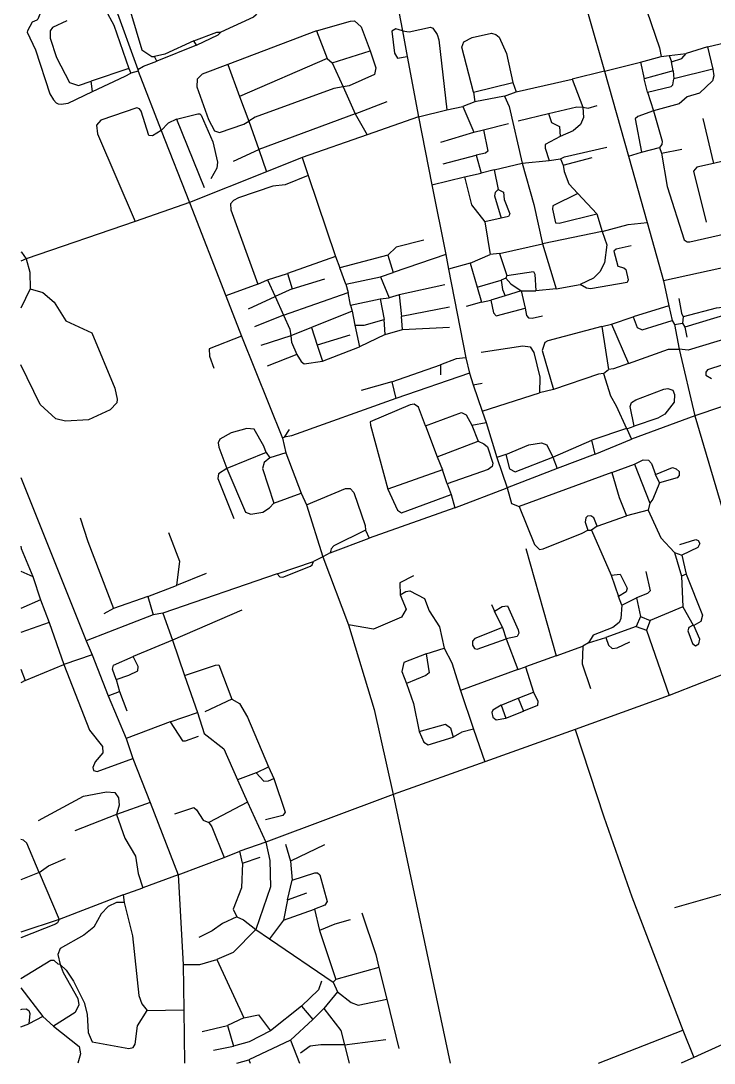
# Model space of a CAD drawing. Header units: inches. Extents: x 13511338 to 13518818, y 3653594 to 3658094.
# Drawn here: x 13511338 to 13512762, y 3653594 to 3655736 of the extents above; entities that cross this region are included whole.
import ezdxf

# ---------------------------------------------------------------- set-up
doc = ezdxf.new("R2010")
doc.units = ezdxf.units.IN
doc.header["$MEASUREMENT"] = 0

msp = doc.modelspace()

# ---------------------------------------------------------------- linework, layer by layer
for points in [[(13512440.5, 3655970.7), (13512536.7, 3655633.1)], [(13512100.9, 3655826.8), (13512121.7, 3655715.9)], [(13511384.2, 3655782.9), (13511381.6, 3655761.7), (13511372.7, 3655739.8), (13511370.8, 3655737.7), (13511361.6, 3655733.8), (13511351.9, 3655716), (13511351.3, 3655712.7), (13511367.9, 3655676.5), (13511397.6, 3655586.3), (13511405.1, 3655573.6), (13511410.8, 3655567.9), (13511414.8, 3655565.4), (13511420.6, 3655565.1), (13511435.1, 3655566.9), (13511485.5, 3655590.7)], [(13511531.2, 3655766.6), (13511578.2, 3655636.1)], [(13511548.2, 3655779.1), (13511552.7, 3655774.9), (13511563, 3655755), (13511586.9, 3655676.3), (13511606.9, 3655663.1), (13511612.6, 3655662.6)], [(13511828, 3655763.3), (13511821.6, 3655748.7), (13511815.7, 3655743.5), (13511748.7, 3655713.1)], [(13511512.2, 3655758.6), (13511528.9, 3655727.5), (13511559.7, 3655638.6)], [(13512623.7, 3655756.8), (13512649.8, 3655681), (13512653.2, 3655663.1)], [(13511432.8, 3655736.3), (13511403.3, 3655722.5), (13511398.5, 3655715.6), (13511398.2, 3655700.6), (13511411.1, 3655660.6), (13511437.9, 3655609.5), (13511456.5, 3655603), (13511482.4, 3655611.9)], [(13511945.3, 3655715.6), (13512015.1, 3655735.9), (13512023.1, 3655736.1), (13512037.2, 3655723.6), (13512055.2, 3655674.4)], [(13512121.7, 3655715.9), (13512107.9, 3655719.7), (13512100.3, 3655715.2), (13512105.5, 3655670.1), (13512111.9, 3655659.2), (13512131.8, 3655662.8)], [(13512121.7, 3655715.9), (13512135.8, 3655713.8), (13512179.6, 3655723.4), (13512184.5, 3655720.9), (13512193.2, 3655708.2), (13512196.5, 3655697), (13512212.7, 3655553.5)], [(13511693.6, 3655695.3), (13511633.5, 3655667.4), (13511612.6, 3655662.6)], [(13511693.6, 3655695.3), (13511740.8, 3655712.8), (13511748.7, 3655713.1)], [(13511699, 3655686), (13511693.6, 3655695.3)], [(13511699, 3655686), (13511743.7, 3655707.6), (13511748.7, 3655713.1)], [(13511945.3, 3655715.6), (13511763.4, 3655646.7)], [(13511945.3, 3655715.6), (13511967.2, 3655658.6)], [(13512121.7, 3655715.9), (13512131.8, 3655662.8)], [(13512267.7, 3655589.6), (13512244, 3655682.4), (13512248.2, 3655692.9), (13512264.7, 3655702), (13512304.5, 3655710.6), (13512313.6, 3655708), (13512320.7, 3655702.4), (13512335.4, 3655669), (13512348.7, 3655609.6)], [(13512748.4, 3655682.6), (13512812.1, 3655698.1)], [(13511699, 3655686), (13511617.5, 3655653.4)], [(13511977.2, 3655649.6), (13512055.2, 3655674.4)], [(13512055.2, 3655674.4), (13512067.2, 3655639.7), (13512064.7, 3655625.7), (13512012.1, 3655602.4), (13511999.8, 3655600.5)], [(13512748.4, 3655682.6), (13512704.7, 3655669.1)], [(13512748.4, 3655682.6), (13512759, 3655636.7)], [(13511578.2, 3655636.1), (13511589.8, 3655642.8), (13511617.5, 3655653.4)], [(13511617.5, 3655653.4), (13511612.6, 3655662.6)], [(13511967.2, 3655658.6), (13511787.1, 3655580.6)], [(13511967.2, 3655658.6), (13511977.2, 3655649.6)], [(13512131.8, 3655662.8), (13512155, 3655538.9)], [(13512610.5, 3655651.5), (13512653.2, 3655663.1)], [(13512653.2, 3655663.1), (13512669.7, 3655665.1)], [(13512669.7, 3655665.1), (13512704.7, 3655669.1)], [(13512669.7, 3655665.1), (13512674.2, 3655652.1)], [(13512674.2, 3655652.1), (13512695.9, 3655659), (13512704.7, 3655669.1)], [(13512677.5, 3655633.3), (13512674.2, 3655652.1)], [(13511559.7, 3655638.6), (13511482.4, 3655611.9)], [(13511559.7, 3655638.6), (13511563.7, 3655628.6)], [(13511579.2, 3655633.1), (13511563.7, 3655628.6)], [(13511578.2, 3655636.1), (13511579.2, 3655633.1)], [(13511579.2, 3655633.1), (13511626.5, 3655510.5)], [(13511763.4, 3655646.7), (13511710.2, 3655626.5), (13511700, 3655616.2), (13511699.5, 3655600.8), (13511723.4, 3655533.7), (13511735.5, 3655510.4), (13511745.9, 3655506.6), (13511796.1, 3655523.8), (13511806.5, 3655530.3)], [(13511763.4, 3655646.7), (13511787.1, 3655580.6)], [(13511977.2, 3655649.6), (13511999.8, 3655600.5)], [(13512536.7, 3655633.1), (13512470.1, 3655616.5)], [(13512536.7, 3655633.1), (13512610.5, 3655651.5)], [(13512536.7, 3655633.1), (13512586, 3655457.8)], [(13512610.5, 3655651.5), (13512618.4, 3655617.3)], [(13512677.5, 3655633.3), (13512618.4, 3655617.3)], [(13512759, 3655636.7), (13512761.2, 3655623.5), (13512758.6, 3655612.9), (13512732.2, 3655587.6), (13512706.3, 3655579.9), (13512690.2, 3655565.5), (13512637.7, 3655551)], [(13512677.5, 3655633.3), (13512679.2, 3655617.3)], [(13512759, 3655636.7), (13512679.2, 3655617.3)], [(13511485.5, 3655590.7), (13511482.4, 3655611.9)], [(13511485.5, 3655590.7), (13511552.6, 3655622.3), (13511563.7, 3655628.6)], [(13512267.7, 3655589.6), (13512348.7, 3655609.6)], [(13512348.7, 3655609.6), (13512355.7, 3655590.6)], [(13512355.7, 3655590.6), (13512470.1, 3655616.5)], [(13512470.1, 3655616.5), (13512492.5, 3655558.6)], [(13512624.8, 3655589.9), (13512618.4, 3655617.3)], [(13512624.8, 3655589.9), (13512673.8, 3655601.5), (13512676.8, 3655605), (13512679.2, 3655617.3)], [(13511999.8, 3655600.5), (13511980.7, 3655597), (13511819.2, 3655538), (13511806.5, 3655530.3)], [(13511999.8, 3655600.5), (13512024.7, 3655544.8)], [(13512267.7, 3655589.6), (13512270.2, 3655569.6)], [(13512331.2, 3655581.1), (13512355.7, 3655590.6)], [(13512624.8, 3655589.9), (13512637.7, 3655551)], [(13511787.1, 3655580.6), (13511806.5, 3655530.3)], [(13512024.7, 3655544.8), (13512090.7, 3655570.1)], [(13512270.2, 3655569.6), (13512245.7, 3655560.1)], [(13512331.2, 3655581.1), (13512270.2, 3655569.6)], [(13512331.2, 3655581.1), (13512340.7, 3655560.1), (13512367.5, 3655443.9)], [(13511626.5, 3655510.5), (13511608.8, 3655499.6), (13511600.7, 3655500.8), (13511585.2, 3655550.6), (13511581.7, 3655555.3), (13511576.3, 3655557.4), (13511502.3, 3655532), (13511493.4, 3655522), (13511495.8, 3655504.2), (13511572.6, 3655323.5)], [(13511657.6, 3655534.2), (13511701.5, 3655545.3), (13511705.8, 3655544.9), (13511708.4, 3655542.2), (13511732.3, 3655487.5), (13511742, 3655445.5), (13511740.9, 3655433.7), (13511728.2, 3655411.6)], [(13512155, 3655538.9), (13512212.7, 3655553.5)], [(13512212.7, 3655553.5), (13512245.7, 3655560.1)], [(13512245.7, 3655560.1), (13512268.7, 3655507.3)], [(13512359.2, 3655530.6), (13512421.7, 3655546)], [(13512421.7, 3655546), (13512480.1, 3655559.6), (13512492.5, 3655558.6)], [(13512421.7, 3655546), (13512428.1, 3655527), (13512444.6, 3655519.1), (13512445.8, 3655498.4)], [(13512492.5, 3655558.6), (13512493.4, 3655537.3), (13512487.3, 3655523.4), (13512472.5, 3655510.4), (13512445.8, 3655498.4)], [(13512492.5, 3655558.6), (13512503, 3655557), (13512521.7, 3655562.1)], [(13512637.7, 3655551), (13512605.2, 3655539.6), (13512600, 3655534.8), (13512612.8, 3655466)], [(13512637.7, 3655551), (13512655.2, 3655489.1), (13512654.8, 3655481.8), (13512649.7, 3655475.6)], [(13511657.6, 3655534.2), (13511640.8, 3655525.7), (13511626.5, 3655510.5)], [(13511657.6, 3655534.2), (13511714.7, 3655393.6)], [(13511806.5, 3655530.3), (13511826.7, 3655472.1)], [(13512024.7, 3655544.8), (13511826.7, 3655472.1)], [(13512024.7, 3655544.8), (13512049.4, 3655501.8)], [(13512155, 3655538.9), (13512049.4, 3655501.8)], [(13512155, 3655538.9), (13512182.3, 3655398.8)], [(13512288.4, 3655512.5), (13512339.7, 3655525.1)], [(13512738.7, 3655535.6), (13512760.4, 3655443.3)], [(13511626.5, 3655510.5), (13511684.3, 3655363)], [(13512200.7, 3655487.1), (13512268.7, 3655507.3)], [(13512268.7, 3655507.3), (13512288.4, 3655512.5)], [(13512288.4, 3655512.5), (13512297.2, 3655468.5), (13512292.6, 3655464.1), (13512273, 3655460.2)], [(13512049.4, 3655501.8), (13511915.9, 3655455)], [(13512445.8, 3655498.4), (13512415.2, 3655481.9), (13512415.2, 3655474.7), (13512423.4, 3655449.5)], [(13512931.4, 3655483.9), (13512760.4, 3655443.3)], [(13511774.7, 3655447.6), (13511826.7, 3655472.1)], [(13511826.7, 3655472.1), (13511842.3, 3655425.8)], [(13512205.7, 3655442.1), (13512273, 3655460.2)], [(13512273, 3655460.2), (13512283.3, 3655423.2)], [(13512446.2, 3655452.6), (13512454.7, 3655456.6), (13512541.7, 3655476.6)], [(13512586, 3655457.8), (13512612.8, 3655466)], [(13512612.8, 3655466), (13512649.7, 3655475.6)], [(13512649.7, 3655475.6), (13512653.7, 3655464.1)], [(13512653.7, 3655464.1), (13512695.7, 3655472.6)], [(13512653.7, 3655464.1), (13512665.3, 3655395.4), (13512700.7, 3655286), (13512706.2, 3655282.3), (13512712.2, 3655282), (13512802.7, 3655302.6)], [(13511915.9, 3655455), (13511842.3, 3655425.8)], [(13511915.9, 3655455), (13511928.1, 3655418.4)], [(13512310.5, 3655429.9), (13512367.5, 3655443.9)], [(13512367.5, 3655443.9), (13512423.4, 3655449.5)], [(13512367.5, 3655443.9), (13512391.4, 3655359), (13512409.1, 3655278.2)], [(13512423.4, 3655449.5), (13512446.2, 3655452.6)], [(13512446.2, 3655452.6), (13512451.7, 3655439.6)], [(13512451.7, 3655439.6), (13512511.7, 3655455.1)], [(13512451.7, 3655439.6), (13512453.6, 3655426.3), (13512463.5, 3655401.3), (13512482.1, 3655381.2)], [(13512586, 3655457.8), (13512624.5, 3655321.6)], [(13512760.4, 3655443.3), (13512726.3, 3655435.4), (13512719.7, 3655427.1), (13512745.7, 3655322.6)], [(13511842.3, 3655425.8), (13511684.3, 3655363)], [(13511928.1, 3655418.4), (13511881.2, 3655399.1), (13511855.7, 3655396.6), (13511785.2, 3655372.1), (13511775.1, 3655367.1), (13511768.8, 3655360.4), (13511769.3, 3655347.7), (13511824.8, 3655194.9)], [(13511928.1, 3655418.4), (13511984.3, 3655251.9)], [(13512249.2, 3655415.6), (13512283.3, 3655423.2)], [(13512310.5, 3655429.9), (13512283.3, 3655423.2)], [(13512310.5, 3655429.9), (13512318.7, 3655389.6)], [(13512182.3, 3655398.8), (13512249.2, 3655415.6)], [(13512182.3, 3655398.8), (13512210.9, 3655256)], [(13512249.2, 3655415.6), (13512263.9, 3655358.2), (13512290.8, 3655322.9)], [(13512318.7, 3655389.6), (13512312.2, 3655383.4), (13512310.8, 3655376.2), (13512324.7, 3655330.5)], [(13512318.7, 3655389.6), (13512329.1, 3655383.8), (13512330.9, 3655368.7), (13512342.1, 3655339.3), (13512339.4, 3655334.3), (13512324.7, 3655330.5)], [(13512482.1, 3655381.2), (13512430.9, 3655355.8), (13512429.8, 3655349), (13512436.3, 3655321.3), (13512443.7, 3655320.1), (13512520.9, 3655339.5)], [(13512482.1, 3655381.2), (13512520.9, 3655339.5)], [(13511684.3, 3655363), (13511572.6, 3655323.5)], [(13511684.3, 3655363), (13511758.8, 3655171.2)], [(13512520.9, 3655339.5), (13512531.9, 3655303)], [(13511572.6, 3655323.5), (13511349.2, 3655246.8)], [(13512324.7, 3655330.5), (13512290.8, 3655322.9)], [(13512290.8, 3655322.9), (13512302.3, 3655255.6)], [(13512531.9, 3655303), (13512585.7, 3655317.5), (13512624.5, 3655321.6)], [(13512624.5, 3655321.6), (13512657.8, 3655201.5)], [(13512531.9, 3655303), (13512409.1, 3655278.2)], [(13512531.9, 3655303), (13512541.5, 3655276), (13512537.1, 3655239.1), (13512527.5, 3655220.2), (13512514.2, 3655207.2), (13512486.6, 3655194.6)], [(13512165.7, 3655285.6), (13512108.8, 3655270.7), (13512091.7, 3655254.4)], [(13512321.3, 3655258.3), (13512409.1, 3655278.2)], [(13512409.1, 3655278.2), (13512437.4, 3655185.2)], [(13512591.7, 3655273.6), (13512560.7, 3655267.1), (13512556, 3655262.6), (13512564.4, 3655231.9), (13512576.8, 3655228.4), (13512580.4, 3655224.8), (13512585.5, 3655203.7), (13512583.3, 3655198.2), (13512507.7, 3655185.6), (13512499.9, 3655186.9), (13512486.6, 3655194.6)], [(13511338.2, 3655261.6), (13511339.3, 3655260.5), (13511349.2, 3655246.8)], [(13511349.2, 3655246.8), (13511338.2, 3655242.5)], [(13511349.2, 3655246.8), (13511356.3, 3655219.3), (13511357.6, 3655185.1)], [(13511984.3, 3655251.9), (13511885.5, 3655217)], [(13511984.3, 3655251.9), (13511993, 3655228.6)], [(13512091.7, 3655254.4), (13511993, 3655228.6)], [(13512091.7, 3655254.4), (13512102.6, 3655219.2)], [(13512210.9, 3655256), (13512102.6, 3655219.2)], [(13512210.9, 3655256), (13512216.2, 3655226.1)], [(13512261.1, 3655237.8), (13512302.3, 3655255.6)], [(13512321.3, 3655258.3), (13512302.3, 3655255.6)], [(13512321.3, 3655258.3), (13512336.2, 3655213.1)], [(13512005.8, 3655195.3), (13511993, 3655228.6)], [(13512261.1, 3655237.8), (13512216.2, 3655226.1)], [(13512216.2, 3655226.1), (13512252.3, 3655043.7)], [(13512261.1, 3655237.8), (13512275.1, 3655188.8)], [(13512823.9, 3655238.2), (13512657.8, 3655201.5)], [(13511824.8, 3655194.9), (13511844.4, 3655203.8)], [(13511844.4, 3655203.8), (13511885.5, 3655217)], [(13511844.4, 3655203.8), (13511860.2, 3655169.8)], [(13511885.5, 3655217), (13511895, 3655185.2)], [(13511895, 3655185.2), (13511962.7, 3655206.1)], [(13512005.8, 3655195.3), (13512076.9, 3655209.7)], [(13512076.9, 3655209.7), (13512102.6, 3655219.2)], [(13512076.9, 3655209.7), (13512094.4, 3655167.1)], [(13512275.1, 3655188.8), (13512324.7, 3655203.1)], [(13512334.2, 3655207.1), (13512324.7, 3655203.1)], [(13512324.7, 3655203.1), (13512327.6, 3655183.8), (13512333, 3655171.2)], [(13512336.2, 3655213.1), (13512334.2, 3655207.1)], [(13512334.2, 3655207.1), (13512344.6, 3655195.4), (13512365.7, 3655181.2)], [(13512336.2, 3655213.1), (13512391.2, 3655220.8), (13512393.9, 3655215.8), (13512395.7, 3655181)], [(13511357.6, 3655185.1), (13511383, 3655177.7), (13511406.7, 3655157.9), (13511430.7, 3655119.5), (13511484.1, 3655095), (13511531.3, 3654981.2), (13511535.7, 3654958.9), (13511535.1, 3654951.1), (13511521.5, 3654936.4), (13511476.9, 3654916.3), (13511429.9, 3654913.6), (13511410.3, 3654917.9), (13511377.7, 3654947.7), (13511338.2, 3655028.9)], [(13511357.6, 3655185.1), (13511338.2, 3655145.7)], [(13511824.8, 3655194.9), (13511758.8, 3655171.2)], [(13511895, 3655185.2), (13511860.2, 3655169.8)], [(13512005.8, 3655195.3), (13512010.4, 3655177.5)], [(13512208.7, 3655193.6), (13512115, 3655172.8)], [(13512275.1, 3655188.8), (13512284.4, 3655158)], [(13512365.7, 3655181.2), (13512333, 3655171.2)], [(13512365.7, 3655181.2), (13512395.7, 3655181)], [(13512365.7, 3655181.2), (13512374.1, 3655145.9)], [(13512437.4, 3655185.2), (13512395.7, 3655181)], [(13512437.4, 3655185.2), (13512486.6, 3655194.6)], [(13512657.8, 3655201.5), (13512669.1, 3655150.3)], [(13511758.8, 3655171.2), (13511791.1, 3655088.2)], [(13511805.7, 3655144.6), (13511860.2, 3655169.8)], [(13511860.2, 3655169.8), (13511877.2, 3655131)], [(13511877.2, 3655131), (13512010.4, 3655177.5)], [(13512015.1, 3655152), (13512010.4, 3655177.5)], [(13512015.1, 3655152), (13512076.3, 3655164.9)], [(13512076.3, 3655164.9), (13512094.4, 3655167.1)], [(13512076.3, 3655164.9), (13512084, 3655122.5)], [(13512115, 3655172.8), (13512094.4, 3655167.1)], [(13512115, 3655172.8), (13512119.6, 3655128.5)], [(13512284.4, 3655158), (13512303.5, 3655162.2)], [(13512333, 3655171.2), (13512303.5, 3655162.2)], [(13512303.5, 3655162.2), (13512309.1, 3655136.1), (13512314.2, 3655129.9), (13512374.1, 3655145.9)], [(13512689.7, 3655165.6), (13512694.7, 3655135.6), (13512698.2, 3655127.6)], [(13512018.4, 3655139.2), (13511935.2, 3655105.9)], [(13512015.1, 3655152), (13512018.4, 3655139.2)], [(13512018.4, 3655139.2), (13512024.3, 3655110.9)], [(13512218.7, 3655147.6), (13512119.6, 3655128.5)], [(13512284.4, 3655158), (13512252.7, 3655149.1)], [(13512374.1, 3655145.9), (13512376.5, 3655130.3), (13512380.8, 3655125.7), (13512388.5, 3655124.9), (13512409.7, 3655129.6)], [(13512669.1, 3655150.3), (13512595.7, 3655128.1)], [(13512669.1, 3655150.3), (13512675.7, 3655120.6)], [(13512787.2, 3655147.6), (13512765.8, 3655145.8), (13512698.2, 3655127.6)], [(13511877.2, 3655131), (13511818.2, 3655107.6)], [(13511877.2, 3655131), (13511890.3, 3655102.2), (13511892.6, 3655088.9)], [(13512024.3, 3655110.9), (13512043.2, 3655111), (13512084, 3655122.5)], [(13512086, 3655091.3), (13512084, 3655122.5)], [(13512122, 3655102.1), (13512119.6, 3655128.5)], [(13512551, 3655112.5), (13512595.7, 3655128.1)], [(13512595.7, 3655128.1), (13512603.7, 3655105.7), (13512613.9, 3655101), (13512675.7, 3655120.6)], [(13512675.7, 3655120.6), (13512680.2, 3655112.1)], [(13512698.2, 3655127.6), (13512696.7, 3655115.1)], [(13512790.2, 3655133.1), (13512701.7, 3655106.6)], [(13511935.2, 3655105.9), (13511892.6, 3655088.9)], [(13511935.2, 3655105.9), (13511946.5, 3655069.3)], [(13512024.3, 3655110.9), (13512033.8, 3655066)], [(13512086, 3655091.3), (13512122, 3655102.1)], [(13512122, 3655102.1), (13512218.7, 3655106.6)], [(13512531.3, 3655108.2), (13512420.6, 3655078.4), (13512414.3, 3655075), (13512408.5, 3655058.7), (13512432.3, 3654978.3)], [(13512531.3, 3655108.2), (13512551, 3655112.5)], [(13512531.3, 3655108.2), (13512545.2, 3655019.6)], [(13512551, 3655112.5), (13512586.1, 3655032.2)], [(13512680.2, 3655112.1), (13512696.7, 3655115.1)], [(13512680.2, 3655112.1), (13512690.4, 3655061.2)], [(13512696.7, 3655115.1), (13512701.7, 3655106.6)], [(13512701.7, 3655106.6), (13512705.7, 3655086.1)], [(13511791.1, 3655088.2), (13511724.7, 3655062)], [(13511791.1, 3655088.2), (13511875.2, 3654878.6)], [(13511892.6, 3655088.9), (13511830.7, 3655068.6)], [(13511892.6, 3655088.9), (13511894, 3655075.5), (13511904.7, 3655050.6)], [(13512013.7, 3655090.1), (13511946.5, 3655069.3)], [(13512086, 3655091.3), (13512033.8, 3655066)], [(13512796.6, 3655085.9), (13512708.8, 3655059), (13512690.4, 3655061.2)], [(13511724.7, 3655062), (13511725.9, 3655047.2), (13511734.7, 3655022.1)], [(13511946.5, 3655069.3), (13511957.8, 3655036.5)], [(13511957.8, 3655036.5), (13512033.8, 3655066)], [(13512283.7, 3655055.1), (13512369.3, 3655068.4), (13512384.1, 3655066.2), (13512391.6, 3655054.6), (13512403.7, 3655003.5), (13512403.5, 3654971.7)], [(13512586.1, 3655032.2), (13512668.1, 3655061.2), (13512690.4, 3655061.2)], [(13512690.4, 3655061.2), (13512722.4, 3654924.1)], [(13511904.7, 3655050.6), (13511843.7, 3655026.1)], [(13511904.7, 3655050.6), (13511913.7, 3655035.7), (13511920.2, 3655031.2), (13511957.8, 3655036.5)], [(13512252.3, 3655043.7), (13512232.1, 3655041.7), (13512199.7, 3655029.3)], [(13512252.3, 3655043.7), (13512259.2, 3655011.7)], [(13512586.1, 3655032.2), (13512555.2, 3655020.6), (13512545.2, 3655019.6)], [(13512811.4, 3655039.5), (13512748.3, 3655019), (13512744.7, 3655013.8), (13512745.2, 3655008.1), (13512756.7, 3655001.1)], [(13512100.3, 3654994.4), (13512199.7, 3655029.3)], [(13512259.2, 3655011.7), (13512108.3, 3654959.8)], [(13512199.7, 3655029.3), (13512199.7, 3655008.6)], [(13512259.2, 3655011.7), (13512266.8, 3654988)], [(13512534.7, 3655011.1), (13512524.7, 3655010), (13512432.3, 3654978.3)], [(13512534.7, 3655011.1), (13512545.2, 3655019.6)], [(13512534.7, 3655011.1), (13512548.9, 3654965.7), (13512561, 3654945), (13512581.7, 3654898.1)], [(13512100.3, 3654994.4), (13512036.7, 3654976.1)], [(13512100.3, 3654994.4), (13512108.3, 3654959.8)], [(13512266.8, 3654988), (13512285.7, 3654991.6)], [(13512266.8, 3654988), (13512285.7, 3654933.6)], [(13512285.7, 3654933.6), (13512403.5, 3654971.7)], [(13512432.3, 3654978.3), (13512403.5, 3654971.7)], [(13512598, 3654903), (13512589.8, 3654943.4), (13512592.5, 3654951.4), (13512601.2, 3654957), (13512658.3, 3654979.1), (13512667.1, 3654980.4), (13512677.1, 3654977.1), (13512680.6, 3654968.1), (13512680.1, 3654952.4), (13512660.5, 3654927.9), (13512646.5, 3654919.5), (13512598, 3654903)], [(13512108.3, 3654959.8), (13511893.7, 3654883), (13511879.7, 3654880.6)], [(13512169.3, 3654903.7), (13512155, 3654942.1), (13512146, 3654948.4), (13512137.8, 3654946.9), (13512055.8, 3654912.3), (13512056.1, 3654904.8), (13512091.8, 3654773.7)], [(13512832.1, 3654961.5), (13512722.4, 3654924.1)], [(13512169.3, 3654903.7), (13512242.9, 3654931.3), (13512252.9, 3654926.5), (13512264.1, 3654905.4)], [(13512285.7, 3654933.6), (13512293.7, 3654910.6)], [(13512722.4, 3654924.1), (13512592.2, 3654876.1)], [(13512722.4, 3654924.1), (13512783.1, 3654718.2)], [(13512169.3, 3654903.7), (13512193.3, 3654839.9)], [(13512264.1, 3654905.4), (13512293.7, 3654910.6)], [(13512264.1, 3654905.4), (13512277.1, 3654872.5)], [(13512293.7, 3654910.6), (13512315.6, 3654838.5)], [(13512582.7, 3654897.6), (13512598, 3654903)], [(13511842.2, 3654849.1), (13511837.4, 3654862.1), (13511817.1, 3654897.1), (13511802.3, 3654898.3), (13511770.2, 3654889.6), (13511746.8, 3654876.2), (13511743.3, 3654868.5), (13511744.4, 3654860), (13511761.1, 3654816.2)], [(13511879.7, 3654880.6), (13511889.7, 3654896.1)], [(13512581.7, 3654898.1), (13512510.7, 3654874.3)], [(13512581.7, 3654898.1), (13512582.7, 3654897.6)], [(13512582.7, 3654897.6), (13512592.2, 3654876.1)], [(13511879.7, 3654880.6), (13511875.2, 3654878.6)], [(13511875.2, 3654878.6), (13511882.2, 3654848.6)], [(13512193.3, 3654839.9), (13512277.1, 3654872.5)], [(13512277.1, 3654872.5), (13512289.2, 3654867), (13512296.3, 3654860.4), (13512307.2, 3654827), (13512306.3, 3654819.9), (13512298.1, 3654813.7), (13512213.4, 3654784.5)], [(13512334.4, 3654845.1), (13512381.7, 3654864.6), (13512407.5, 3654869.1), (13512418.6, 3654864.9), (13512430.5, 3654839.7)], [(13512430.5, 3654839.7), (13512510.7, 3654874.3)], [(13512517.5, 3654845.8), (13512510.7, 3654874.3)], [(13512517.5, 3654845.8), (13512592.2, 3654876.1)], [(13511842.2, 3654849.1), (13511761.1, 3654816.2)], [(13511849.2, 3654838.1), (13511838.1, 3654828.1), (13511834.5, 3654816.4), (13511858, 3654744.6)], [(13511842.2, 3654849.1), (13511849.2, 3654838.1)], [(13511882.2, 3654848.6), (13511849.2, 3654838.1)], [(13511882.2, 3654848.6), (13511913.7, 3654765.6)], [(13512193.3, 3654839.9), (13512204.2, 3654813.6)], [(13512334.4, 3654845.1), (13512315.6, 3654838.5)], [(13512315.6, 3654838.5), (13512337.2, 3654776.3)], [(13512334.4, 3654845.1), (13512341.7, 3654815.2), (13512353.2, 3654809.1), (13512430.5, 3654839.7)], [(13512430.5, 3654839.7), (13512439.9, 3654816)], [(13512517.5, 3654845.8), (13512439.9, 3654816)], [(13512551.9, 3654807.8), (13512598.4, 3654825.2)], [(13512598.4, 3654825.2), (13512616.2, 3654834.1), (13512627.1, 3654833.1), (13512633.5, 3654826.3), (13512641.7, 3654803.8)], [(13512598.4, 3654825.2), (13512630.2, 3654745.1)], [(13512641.7, 3654803.8), (13512676.2, 3654818), (13512684.2, 3654815.7), (13512689.9, 3654810), (13512689.8, 3654801.8), (13512686.1, 3654797), (13512649.5, 3654786.6)], [(13511338.2, 3654797.8), (13511472, 3654461.5)], [(13511761.1, 3654816.2), (13511744.3, 3654805.3), (13511742.5, 3654795.5), (13511775.7, 3654713.6)], [(13511761.1, 3654816.2), (13511799.8, 3654726.1), (13511810.3, 3654721.9), (13511835, 3654726), (13511849, 3654734.9), (13511858, 3654744.6)], [(13512204.2, 3654813.6), (13512091.8, 3654773.7)], [(13512213.4, 3654784.5), (13512204.2, 3654813.6)], [(13512439.9, 3654816), (13512337.2, 3654776.3)], [(13512551.9, 3654807.8), (13512361.8, 3654738.2)], [(13512551.9, 3654807.8), (13512566.7, 3654756.4), (13512581.7, 3654719.1)], [(13512649.5, 3654786.6), (13512641.7, 3654803.8)], [(13511924.7, 3654741.6), (13512004.7, 3654775), (13512014.6, 3654775), (13512021.7, 3654766.6), (13512045.1, 3654698.6), (13512046.2, 3654689.6)], [(13512091.8, 3654773.7), (13512111.6, 3654730.1), (13512119.6, 3654725), (13512221.9, 3654762.9)], [(13512213.4, 3654784.5), (13512221.9, 3654762.9)], [(13512229.4, 3654735.5), (13512337.2, 3654776.3)], [(13512337.2, 3654776.3), (13512345.5, 3654744), (13512361.8, 3654738.2)], [(13512649.5, 3654786.6), (13512635.8, 3654753.1), (13512630.2, 3654745.1)], [(13511858, 3654744.6), (13511913.7, 3654765.6)], [(13511913.7, 3654765.6), (13511924.7, 3654741.6)], [(13512221.9, 3654762.9), (13512229.4, 3654735.5)], [(13511924.7, 3654741.6), (13511958.2, 3654634.6)], [(13512229.4, 3654735.5), (13512053.7, 3654673.1)], [(13512361.8, 3654738.2), (13512393.2, 3654660.1), (13512403.2, 3654649.5), (13512411.1, 3654650.7), (13512490.6, 3654682.8), (13512502.2, 3654689.6)], [(13512630.2, 3654745.1), (13512626.7, 3654730.1)], [(13511460.2, 3654714.6), (13511475.4, 3654665.7), (13511528.1, 3654528.1)], [(13512521.7, 3654697.6), (13512515, 3654714.5), (13512508.5, 3654718.7), (13512501.8, 3654718.4), (13512498.6, 3654714.9), (13512497.3, 3654706), (13512502.2, 3654689.6)], [(13512521.7, 3654697.6), (13512581.7, 3654719.1)], [(13512626.7, 3654730.1), (13512581.7, 3654719.1)], [(13512626.7, 3654730.1), (13512652.8, 3654673.7), (13512680.2, 3654643.6)], [(13512046.2, 3654689.6), (13511981.2, 3654657.1), (13511975.6, 3654650.9), (13511973.7, 3654642.6)], [(13512046.2, 3654689.6), (13512053.7, 3654673.1)], [(13512502.2, 3654689.6), (13512510.2, 3654689.1)], [(13512521.7, 3654697.6), (13512510.2, 3654689.1)], [(13512510.2, 3654689.1), (13512550.5, 3654596.8)], [(13511641.7, 3654684.6), (13511664.2, 3654625.5), (13511657.6, 3654575.4)], [(13511973.7, 3654642.6), (13512053.7, 3654673.1)], [(13512691.7, 3654660.1), (13512724.1, 3654670.3), (13512729, 3654668.4), (13512732.3, 3654661.8), (13512728.6, 3654654), (13512695.7, 3654638.1)], [(13511338.2, 3654656.3), (13511338.8, 3654651.8)], [(13511338.2, 3654651.8), (13511338.8, 3654651.8)], [(13511338.8, 3654651.8), (13511362.9, 3654593.8)], [(13512375.2, 3654651.6), (13512437.4, 3654430.8)], [(13511864.7, 3654599.6), (13511939.2, 3654624.6)], [(13511864.7, 3654599.6), (13511870.2, 3654593.3), (13511876, 3654592.6), (13511932.9, 3654615.4), (13511936.2, 3654618.3), (13511939.2, 3654624.6)], [(13511958.2, 3654634.6), (13511939.2, 3654624.6)], [(13511973.7, 3654642.6), (13511958.2, 3654634.6)], [(13511958.2, 3654634.6), (13512011.1, 3654494.4)], [(13512680.2, 3654643.6), (13512695.2, 3654594.6)], [(13512680.2, 3654643.6), (13512695.7, 3654638.1)], [(13512695.7, 3654638.1), (13512704.2, 3654598.6)], [(13511338.2, 3654604.9), (13511362.9, 3654593.8)], [(13512621.9, 3654604.2), (13512630.5, 3654564.9), (13512624.8, 3654559.4), (13512602.2, 3654550.4)], [(13511362.9, 3654593.8), (13511378.6, 3654546.4)], [(13511864.7, 3654599.6), (13511629.7, 3654518.6)], [(13511718.7, 3654600.1), (13511657.6, 3654575.4)], [(13512144.7, 3654595.6), (13512116.5, 3654581.2), (13512116.8, 3654556.1)], [(13512550.5, 3654596.8), (13512568.9, 3654598.6), (13512583.2, 3654570.3), (13512581.2, 3654562.8), (13512565.7, 3654552.7)], [(13512550.5, 3654596.8), (13512565.7, 3654552.7)], [(13512704.2, 3654598.6), (13512695.2, 3654594.6)], [(13512695.2, 3654594.6), (13512697.6, 3654531.8)], [(13512704.2, 3654598.6), (13512738.3, 3654514.3), (13512734.8, 3654501.3), (13512720.2, 3654493.6)], [(13511598.8, 3654552.7), (13511657.6, 3654575.4)], [(13512116.8, 3654556.1), (13512128.8, 3654562.9), (13512137, 3654564.9), (13512166.9, 3654548.9), (13512176.4, 3654523.7), (13512197.8, 3654490.5), (13512207.6, 3654446.8)], [(13511378.6, 3654546.4), (13511338.2, 3654528.4)], [(13511378.6, 3654546.4), (13511396.5, 3654499.4)], [(13511598.8, 3654552.7), (13511528.1, 3654528.1)], [(13511598.8, 3654552.7), (13511610.2, 3654515.1)], [(13512116.8, 3654556.1), (13512129.2, 3654527), (13512120.1, 3654510.2), (13512062.2, 3654486.1), (13512011.1, 3654494.4)], [(13512572.1, 3654535.4), (13512565.7, 3654552.7)], [(13512572.1, 3654535.4), (13512602.2, 3654550.4)], [(13512602.2, 3654550.4), (13512610.7, 3654511.6)], [(13511528.1, 3654528.1), (13511508.7, 3654517.1)], [(13511629.7, 3654518.6), (13511610.2, 3654515.1)], [(13511629.7, 3654518.6), (13511649.5, 3654463)], [(13511791.7, 3654524.6), (13511649.5, 3654463)], [(13512304.7, 3654536.6), (13512311, 3654522.6)], [(13512311, 3654522.6), (13512326.8, 3654532.5), (13512337.4, 3654533.7), (13512359.5, 3654484.6), (13512360.9, 3654477.5), (13512357.4, 3654470.5), (13512335, 3654466)], [(13512327.4, 3654489.4), (13512311, 3654522.6)], [(13512572.1, 3654535.4), (13512570.1, 3654507.7), (13512567.2, 3654499.4), (13512554.2, 3654489.1), (13512513.4, 3654473.3), (13512504.2, 3654457.4)], [(13512697.6, 3654531.8), (13512630.7, 3654503.6)], [(13512697.6, 3654531.8), (13512718.7, 3654494.1)], [(13511396.5, 3654499.4), (13511338.2, 3654478.7)], [(13511396.5, 3654499.4), (13511426.7, 3654413.1)], [(13511610.2, 3654515.1), (13511472, 3654461.5)], [(13512610.7, 3654511.6), (13512601.7, 3654491.6)], [(13512610.7, 3654511.6), (13512630.7, 3654503.6)], [(13512630.7, 3654503.6), (13512622.7, 3654483.6)], [(13512011.1, 3654494.4), (13512063.8, 3654321), (13512102.7, 3654146.3)], [(13512327.4, 3654489.4), (13512270.3, 3654466.9), (13512265.6, 3654461.1), (13512266, 3654453), (13512269.8, 3654445.8), (13512275.3, 3654444.4), (13512335, 3654466)], [(13512327.4, 3654489.4), (13512335, 3654466)], [(13512601.7, 3654491.6), (13512539.8, 3654469)], [(13512601.7, 3654491.6), (13512622.7, 3654483.6)], [(13512622.7, 3654483.6), (13512669.7, 3654349.8)], [(13512718.7, 3654494.1), (13512710, 3654488.9), (13512707.6, 3654482.5), (13512717.2, 3654456.3), (13512723.7, 3654451.7), (13512730.5, 3654455.9), (13512732.6, 3654465), (13512720.2, 3654493.6)], [(13512718.7, 3654494.1), (13512720.2, 3654493.6)], [(13511472, 3654461.5), (13511484.4, 3654433)], [(13511649.5, 3654463), (13511568.5, 3654429.6)], [(13511649.5, 3654463), (13511674, 3654390.5)], [(13512335, 3654466), (13512359.1, 3654402.7)], [(13512504.2, 3654457.4), (13512492.4, 3654451.1)], [(13512504.2, 3654457.4), (13512539.8, 3654469)], [(13512539.8, 3654469), (13512545.1, 3654452.6), (13512552.8, 3654446.2), (13512562.7, 3654447.2), (13512588.7, 3654460.1)], [(13511484.4, 3654433), (13511426.7, 3654413.1)], [(13511484.4, 3654433), (13511517.5, 3654348.5)], [(13512170.3, 3654435.4), (13512124.6, 3654417.3), (13512120.8, 3654399.1), (13512130.4, 3654374.3)], [(13512170.3, 3654435.4), (13512176.5, 3654396), (13512169.8, 3654390.8), (13512130.4, 3654374.3)], [(13512170.3, 3654435.4), (13512207.6, 3654446.8)], [(13512207.6, 3654446.8), (13512222.9, 3654416.5), (13512240.9, 3654360)], [(13512437.4, 3654430.8), (13512492.4, 3654451.1)], [(13512492.4, 3654451.1), (13512491.2, 3654414.8), (13512508.2, 3654363.6)], [(13511346.7, 3654380.6), (13511426.7, 3654413.1)], [(13511426.7, 3654413.1), (13511478.8, 3654278.2), (13511505.9, 3654244.5), (13511506.5, 3654231.9), (13511490.8, 3654213), (13511486.1, 3654201.2), (13511487, 3654195.4), (13511494.8, 3654193.4), (13511568, 3654219.7)], [(13511534.2, 3654382.3), (13511526.6, 3654403.8), (13511528.3, 3654411.9), (13511568.5, 3654429.6)], [(13511534.2, 3654382.3), (13511560.2, 3654391), (13511578.6, 3654400.3), (13511579, 3654409.3), (13511568.5, 3654429.6)], [(13511674, 3654390.5), (13511738, 3654412), (13511744.7, 3654412.4), (13511771.4, 3654342.2)], [(13512437.4, 3654430.8), (13512374.6, 3654408.4)], [(13512868.9, 3654427.5), (13512669.7, 3654349.8)], [(13511338.2, 3654403.3), (13511346.7, 3654380.6)], [(13511674, 3654390.5), (13511701.1, 3654314.7)], [(13512359.1, 3654402.7), (13512240.9, 3654360)], [(13512359.1, 3654402.7), (13512374.6, 3654408.4)], [(13512374.6, 3654408.4), (13512391.2, 3654356.5)], [(13511346.7, 3654380.6), (13511338.2, 3654375.8)], [(13511534.2, 3654382.3), (13511541, 3654358)], [(13512130.4, 3654374.3), (13512144.4, 3654333), (13512156.3, 3654275.5)], [(13511517.5, 3654348.5), (13511541, 3654358)], [(13511517.5, 3654348.5), (13511554.7, 3654261.3)], [(13511541, 3654358), (13511556.1, 3654317.9)], [(13512240.9, 3654360), (13512267.9, 3654280.5)], [(13512359.2, 3654343.9), (13512391.2, 3654356.5)], [(13512391.2, 3654356.5), (13512400, 3654337.6), (13512399.1, 3654328.8), (13512370.5, 3654317.2)], [(13512669.7, 3654349.8), (13512476.6, 3654279.7)], [(13511771.4, 3654342.2), (13511715.7, 3654316.1)], [(13511771.4, 3654342.2), (13511787.3, 3654333.1), (13511803.6, 3654304.6), (13511846.7, 3654202.6)], [(13512324.6, 3654329.8), (13512307.1, 3654319.5), (13512305.5, 3654314.4), (13512307.4, 3654305.1), (13512314.2, 3654299.3), (13512334.3, 3654303.2)], [(13512324.6, 3654329.8), (13512359.2, 3654343.9)], [(13512324.6, 3654329.8), (13512334.3, 3654303.2)], [(13512359.2, 3654343.9), (13512370.5, 3654317.2)], [(13511644.8, 3654295.2), (13511701.1, 3654314.7)], [(13511701.1, 3654314.7), (13511714.9, 3654271.2), (13511754.7, 3654239.7), (13511783, 3654176.1)], [(13512334.3, 3654303.2), (13512370.5, 3654317.2)], [(13511644.8, 3654295.2), (13511554.7, 3654261.3)], [(13511644.8, 3654295.2), (13511670, 3654256.6), (13511676.3, 3654256.4), (13511703.2, 3654265.6)], [(13512156.3, 3654275.5), (13512210, 3654290.4), (13512220.6, 3654283.3), (13512225.7, 3654263.5)], [(13511554.7, 3654261.3), (13511568, 3654219.7)], [(13512156.3, 3654275.5), (13512165.4, 3654253.8), (13512174.3, 3654248.3), (13512225.7, 3654263.5)], [(13512267.9, 3654280.5), (13512243.6, 3654274.4), (13512225.7, 3654263.5)], [(13512267.9, 3654280.5), (13512291.3, 3654213.2)], [(13512476.6, 3654279.7), (13512291.3, 3654213.2)], [(13512476.6, 3654279.7), (13512535.3, 3654100.2), (13512592.8, 3653935.7), (13512697.8, 3653661.6)], [(13511568, 3654219.7), (13511603.6, 3654129.6)], [(13511821.7, 3654190.2), (13511846.7, 3654202.6)], [(13511846.7, 3654202.6), (13511857.4, 3654179)], [(13512291.3, 3654213.2), (13512102.7, 3654146.3)], [(13511821.7, 3654190.2), (13511783, 3654176.1)], [(13511783, 3654176.1), (13511803.8, 3654130.1)], [(13511821.7, 3654190.2), (13511837.2, 3654173.2), (13511846.4, 3654174), (13511857.4, 3654179)], [(13511857.4, 3654179), (13511881.2, 3654109.9), (13511876, 3654102.9), (13511840.7, 3654094.1)], [(13511374.2, 3654092.6), (13511467.1, 3654142.2), (13511514.1, 3654151.5), (13511531.3, 3654150), (13511539, 3654139.3), (13511540, 3654123.7), (13511534.5, 3654104.7)], [(13512102.7, 3654146.3), (13511841, 3654048)], [(13512102.7, 3654146.3), (13512219.7, 3653593.7)], [(13511603.6, 3654129.6), (13511534.5, 3654104.7)], [(13511603.6, 3654129.6), (13511661.3, 3653980.7)], [(13511654.7, 3654106.1), (13511693.5, 3654119), (13511699, 3654114.6), (13511712.5, 3654093), (13511724.1, 3654088.2)], [(13511803.8, 3654130.1), (13511724.1, 3654088.2)], [(13511803.8, 3654130.1), (13511841, 3654048)], [(13511534.5, 3654104.7), (13511448.7, 3654071.1)], [(13511534.5, 3654104.7), (13511551.4, 3654056.3), (13511573.5, 3654019), (13511579.2, 3653983.6), (13511588.4, 3653954.3)], [(13511724.1, 3654088.2), (13511730.2, 3654079.3), (13511755.9, 3654016.2)], [(13511375.5, 3653985.9), (13511350.1, 3654045.6), (13511343.8, 3654052.4), (13511338.2, 3654053.3)], [(13511841, 3654048), (13511788.1, 3654029.5)], [(13511841, 3654048), (13511849.8, 3654010.6), (13511851.1, 3653955.9), (13511820.8, 3653868.3)], [(13511755.9, 3654016.2), (13511788.1, 3654029.5)], [(13511793.6, 3654004.8), (13511788.1, 3654029.5)], [(13511881.7, 3654043.6), (13511891.8, 3654008.9)], [(13511961.7, 3654042.6), (13511891.8, 3654008.9)], [(13511375.5, 3653985.9), (13511395.2, 3653999.1), (13511429.7, 3654014.6)], [(13511661.3, 3653980.7), (13511755.9, 3654016.2)], [(13511793.6, 3654004.8), (13511791.3, 3653954.3), (13511774.2, 3653910.1), (13511781.8, 3653894.4)], [(13511793.6, 3654004.8), (13511829.7, 3654017.1)], [(13511891.8, 3654008.9), (13511895.1, 3653969.9)], [(13511375.5, 3653985.9), (13511338.2, 3653970.3)], [(13511375.5, 3653985.9), (13511416.5, 3653889.1)], [(13511895.1, 3653969.9), (13511942.1, 3653985.1), (13511947.6, 3653984.8), (13511952.2, 3653981.1), (13511967.4, 3653926.3), (13511962.1, 3653918.5), (13511941.2, 3653910.2)], [(13512992.2, 3654001.9), (13512680.7, 3653913.1)], [(13511661.3, 3653980.7), (13511588.4, 3653954.3)], [(13511661.3, 3653980.7), (13511671.6, 3653796.4)], [(13511885.8, 3653929.6), (13511895.1, 3653969.9)], [(13511548.2, 3653939.6), (13511416.5, 3653889.1)], [(13511548.2, 3653939.6), (13511588.4, 3653954.3)], [(13511548.2, 3653939.6), (13511550.2, 3653924.1)], [(13511885.8, 3653929.6), (13511925.7, 3653944.1)], [(13511550.2, 3653924.1), (13511534.7, 3653924), (13511517.3, 3653915.5), (13511503.4, 3653901), (13511487.7, 3653873), (13511467.7, 3653857.1), (13511419.1, 3653829.5), (13511413.8, 3653816.8), (13511419.2, 3653796.5)], [(13511550.2, 3653924.1), (13511567.5, 3653855.5), (13511580.2, 3653732.6), (13511586.4, 3653715.7), (13511597.4, 3653702.2)], [(13511885.8, 3653929.6), (13511877.2, 3653887.5)], [(13511877.2, 3653887.5), (13511941.2, 3653910.2)], [(13511941.2, 3653910.2), (13511951.7, 3653866.7)], [(13512038.2, 3653902.6), (13512067.5, 3653817.1), (13512073.3, 3653790.5)], [(13511416.5, 3653889.1), (13511338.2, 3653863.1)], [(13511416.5, 3653889.1), (13511413.7, 3653882.1), (13511409.6, 3653879.1), (13511338.2, 3653851.5)], [(13511781.8, 3653894.4), (13511752.3, 3653880.7), (13511731, 3653865.4), (13511703.7, 3653852.1)], [(13511781.8, 3653894.4), (13511795.2, 3653888.1), (13511820.8, 3653868.3)], [(13511877.2, 3653887.5), (13511849, 3653849.2)], [(13512014.7, 3653888.1), (13511983.3, 3653879.4), (13511951.7, 3653866.7)], [(13511820.8, 3653868.3), (13511774.3, 3653821.3), (13511740.5, 3653806.9)], [(13511820.8, 3653868.3), (13511849, 3653849.2)], [(13511951.7, 3653866.7), (13511985.2, 3653765.6)], [(13511849, 3653849.2), (13511979.7, 3653760.1)], [(13511419.2, 3653796.5), (13511414.6, 3653797.4), (13511406.6, 3653804.9), (13511399.7, 3653804.5), (13511338.2, 3653767.2)], [(13511419.2, 3653796.5), (13511425, 3653780.1), (13511455.2, 3653726.6), (13511457.5, 3653713.6), (13511449.6, 3653698.1), (13511405.1, 3653669.5)], [(13511419.2, 3653796.5), (13511431.4, 3653785), (13511446.6, 3653762.6), (13511467.9, 3653718.5), (13511474.4, 3653694.1), (13511476.2, 3653656.6), (13511484.4, 3653637.3), (13511559.6, 3653624), (13511568.5, 3653625.7), (13511572.9, 3653632.6), (13511577.4, 3653670.5), (13511597.4, 3653702.2)], [(13511671.6, 3653796.4), (13511705.4, 3653796.7), (13511740.5, 3653806.9)], [(13511671.6, 3653796.4), (13511673.1, 3653703.6)], [(13511740.5, 3653806.9), (13511796.4, 3653686.6)], [(13512073.3, 3653790.5), (13511985.2, 3653765.6)], [(13512073.3, 3653790.5), (13512090, 3653725.5)], [(13511338.2, 3653748.4), (13511383.5, 3653689.4)], [(13511955.7, 3653762.6), (13511949.7, 3653744.5), (13511914.5, 3653710.8)], [(13511985.2, 3653765.6), (13511979.7, 3653760.1)], [(13511979.7, 3653760.1), (13511988.2, 3653740.6)], [(13511988.2, 3653740.6), (13511960.4, 3653705.9)], [(13511988.2, 3653740.6), (13512016.8, 3653718.5), (13512030.8, 3653712.6), (13512090, 3653725.5)], [(13512090, 3653725.5), (13512114.7, 3653623.6)], [(13511338.2, 3653704.1), (13511340.1, 3653704.8), (13511349, 3653705.4), (13511354.2, 3653701.8), (13511356.6, 3653696), (13511354.2, 3653674.6)], [(13511597.4, 3653702.2), (13511673.1, 3653703.6)], [(13511673.1, 3653703.6), (13511674.4, 3653593.7)], [(13511914.5, 3653710.8), (13511850.7, 3653660.4)], [(13511914.5, 3653710.8), (13511937.9, 3653683.6)], [(13511960.4, 3653705.9), (13511937.9, 3653683.6)], [(13511960.4, 3653705.9), (13511995.4, 3653661.1), (13512002.8, 3653631.1)], [(13511383.5, 3653689.4), (13511354.2, 3653674.6)], [(13511383.5, 3653689.4), (13511405.1, 3653669.5)], [(13511796.4, 3653686.6), (13511762.4, 3653671.2)], [(13511796.4, 3653686.6), (13511826.1, 3653692.9), (13511850.7, 3653660.4)], [(13511937.9, 3653683.6), (13511892.1, 3653641.3)], [(13511338.2, 3653668.6), (13511354.2, 3653674.6)], [(13511405.1, 3653669.5), (13511457.9, 3653628.2), (13511460.9, 3653613), (13511455.3, 3653593.7)], [(13511710.7, 3653658.6), (13511762.4, 3653671.2)], [(13511762.4, 3653671.2), (13511774.9, 3653629)], [(13511850.7, 3653660.4), (13511807.1, 3653637.4), (13511774.9, 3653629)], [(13512524.2, 3653593.7), (13512697.8, 3653661.6)], [(13512697.8, 3653661.6), (13512720.5, 3653605.4)], [(13511892.1, 3653641.3), (13511806.3, 3653600.4)], [(13511892.1, 3653641.3), (13511910.3, 3653593.7)], [(13512002.8, 3653631.1), (13512087.7, 3653642.6)], [(13512837.7, 3653658.6), (13512720.5, 3653605.4)], [(13511733.7, 3653620.6), (13511774.9, 3653629)], [(13512002.8, 3653631.1), (13511954, 3653631.6), (13511932.2, 3653628.6), (13511912.7, 3653614.6)], [(13512002.8, 3653631.1), (13512012.7, 3653593.7)], [(13511782, 3653593.7), (13511806.3, 3653600.4)], [(13511806.3, 3653600.4), (13511809, 3653593.7)], [(13512720.5, 3653605.4), (13512694.1, 3653593.7)]]:
    msp.add_lwpolyline(points)

doc.saveas('drawing.dxf')
